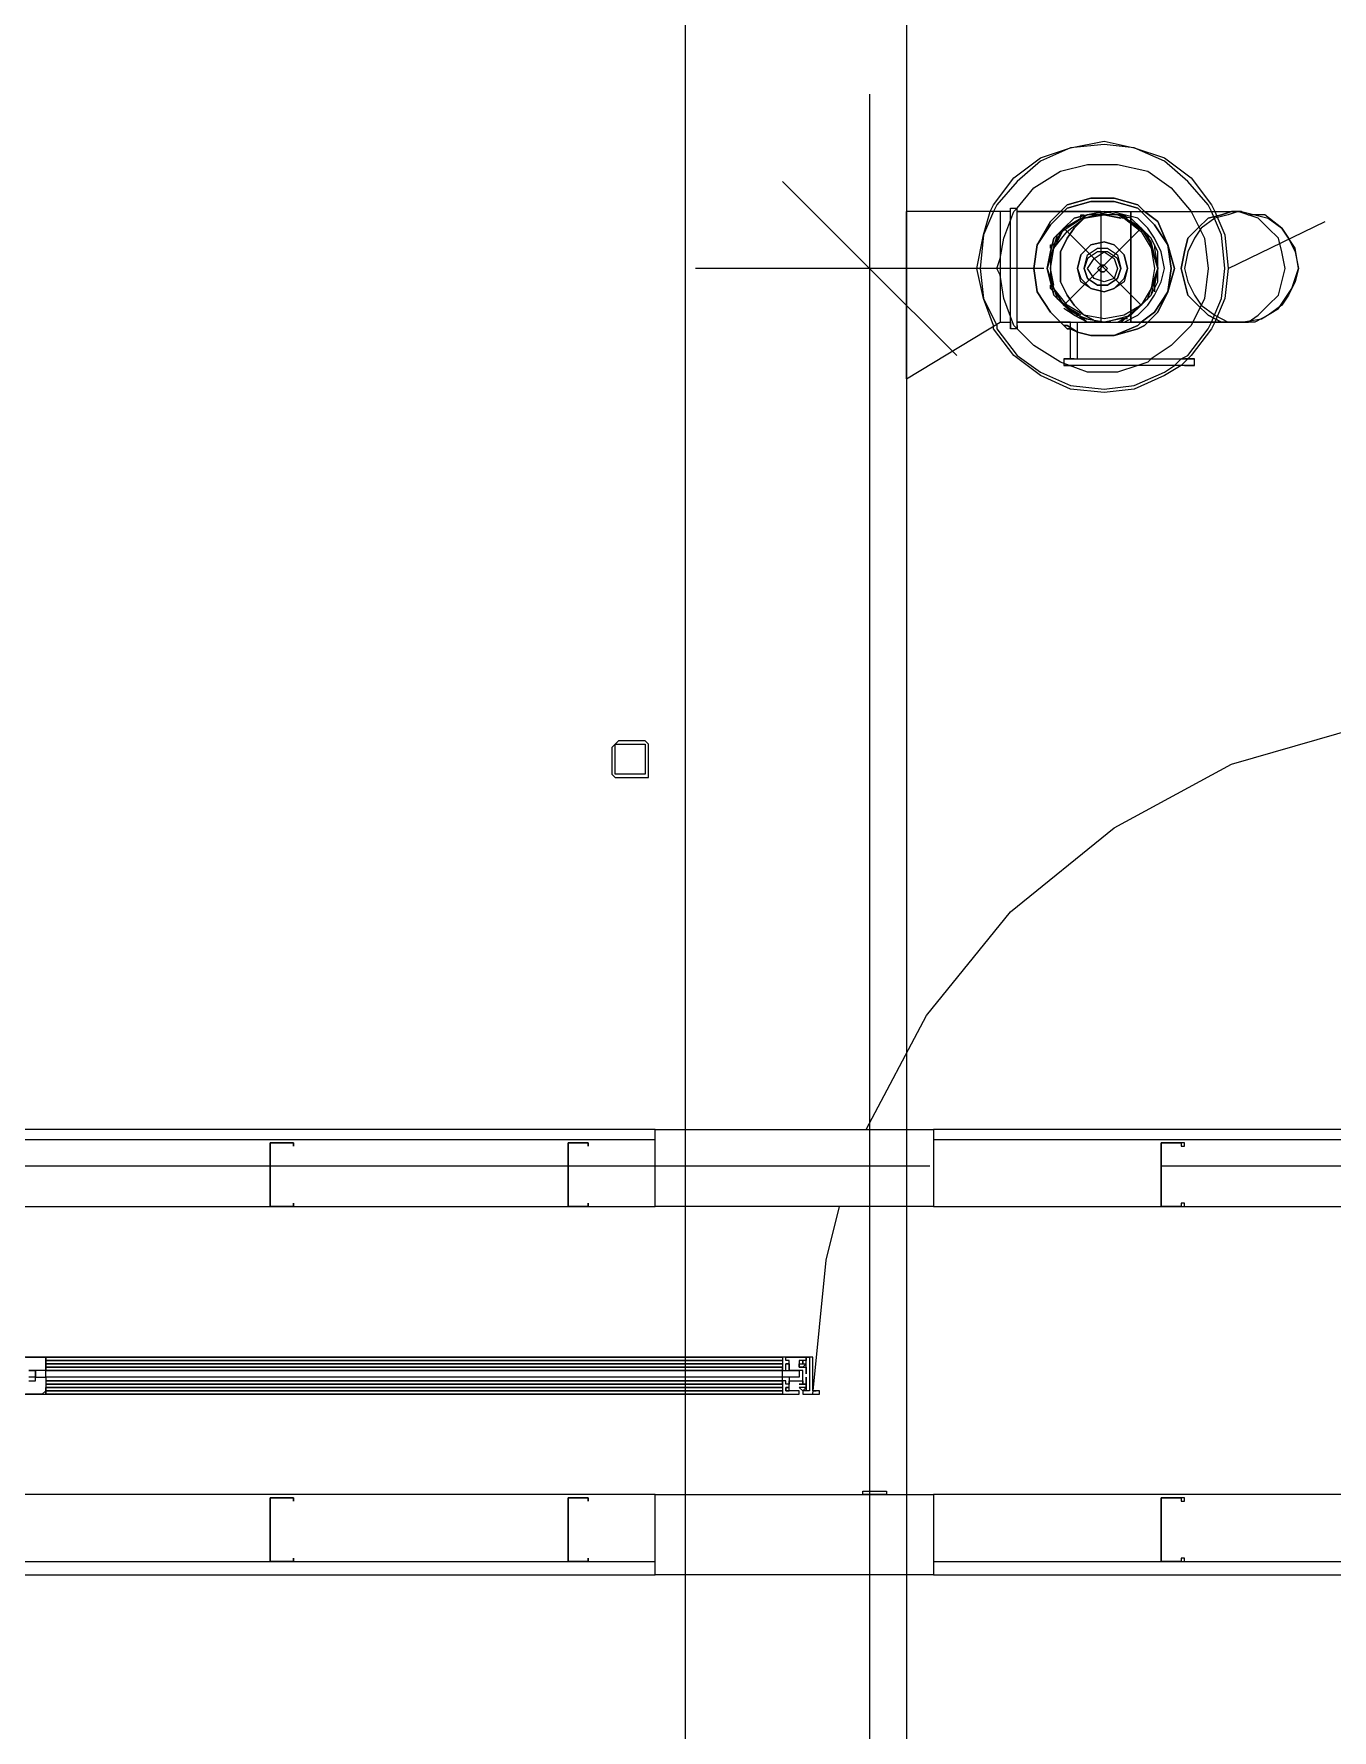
# Model space of a CAD drawing. Header units: metres. Extents: x -2 to 237, y -8 to 52.
# Drawn here: x 26.245 to 28.021, y 22.226 to 24.546 of the extents above; entities that cross this region are included whole.
import ezdxf

# ---------------------------------------------------------------- set-up
doc = ezdxf.new("R2010")
doc.units = ezdxf.units.M
doc.layers.add('HVAC - Ductos', color=5, linetype='Continuous', lineweight=0)
doc.layers.add('PDF_Geometry', color=7, linetype='Continuous', lineweight=0, true_color=0xaaaaaa)

msp = doc.modelspace()

# ---------------------------------------------------------------- linework, layer by layer
at = {"layer": 'HVAC - Ductos', "lineweight": 0}
for points in [[(27.4387, 27.3408), (27.4387, 15.5889), (27.1364, 15.5889), (27.1364, 27.3408)], [(27.764, 24.3032), (27.7549, 24.3123), (27.7228, 24.3215), (27.6907, 24.3215), (27.6586, 24.3123), (27.6494, 24.3032), (27.6586, 24.3123), (27.6907, 24.3215), (27.7228, 24.3215), (27.7549, 24.3123)], [(27.654, 24.3032), (27.6586, 24.3078), (27.6907, 24.3169), (27.7228, 24.3169), (27.7549, 24.3078), (27.7595, 24.3032), (27.7549, 24.3078), (27.7228, 24.3169), (27.6907, 24.3169), (27.6586, 24.3078)], [(27.6358, 24.1657), (27.6174, 24.1933), (27.6128, 24.2253), (27.6174, 24.2574), (27.6358, 24.2895), (27.6494, 24.3032), (27.6358, 24.2895), (27.6174, 24.2574), (27.6128, 24.2253), (27.6174, 24.1933), (27.6358, 24.1657), (27.6494, 24.152)], [(27.6358, 24.2849), (27.6174, 24.2574), (27.6358, 24.2849), (27.654, 24.3032)], [(27.7732, 24.1979), (27.7595, 24.1749), (27.7365, 24.1612), (27.709, 24.1566), (27.6816, 24.1612), (27.6586, 24.1749), (27.6403, 24.1979), (27.6358, 24.2253), (27.6403, 24.2528), (27.6586, 24.2757), (27.6816, 24.294), (27.709, 24.2986), (27.7365, 24.294), (27.7595, 24.2757), (27.7732, 24.2528), (27.7778, 24.2253)], [(27.7457, 24.294), (27.7457, 24.2986), (27.7457, 24.3032), (27.7457, 24.2986)], [(27.7457, 24.2803), (27.7457, 24.2665), (27.7457, 24.2482), (27.7457, 24.2665), (27.7457, 24.2803), (27.7457, 24.294)], [(27.8006, 24.2253), (27.7961, 24.2574), (27.7778, 24.2849), (27.7595, 24.3032), (27.7778, 24.2849), (27.7961, 24.2574), (27.7823, 24.2895), (27.764, 24.3032), (27.7823, 24.2895), (27.7961, 24.2574), (27.8052, 24.2253), (27.7961, 24.1933), (27.7823, 24.1657), (27.764, 24.1474), (27.7823, 24.1657), (27.7961, 24.1933), (27.8052, 24.2253), (27.7961, 24.2574)], [(27.819, 24.2482), (27.8236, 24.2665), (27.8373, 24.2803), (27.8511, 24.294), (27.8694, 24.2986), (27.8831, 24.3032), (27.8694, 24.2986), (27.8511, 24.294), (27.8373, 24.2803), (27.8236, 24.2665), (27.819, 24.2482), (27.8144, 24.2253), (27.819, 24.207), (27.8144, 24.2253)], [(27.8603, 24.1612), (27.8785, 24.152), (27.8923, 24.152), (27.9061, 24.152), (27.9198, 24.1612), (27.9335, 24.1749), (27.9473, 24.1887), (27.9519, 24.207), (27.9565, 24.2253), (27.9519, 24.2482), (27.9473, 24.2665), (27.9335, 24.2803), (27.9198, 24.294), (27.9061, 24.2986), (27.8923, 24.3032), (27.8785, 24.2986), (27.8603, 24.294), (27.8419, 24.2803), (27.8327, 24.2665), (27.8236, 24.2482), (27.819, 24.2253), (27.8236, 24.207), (27.8327, 24.1887), (27.8419, 24.1749)], [(27.8923, 24.3032), (27.8877, 24.3032), (27.8969, 24.3032)], [(27.6128, 24.2253), (27.6174, 24.1933), (27.6358, 24.1657), (27.654, 24.1474), (27.6358, 24.1657), (27.6174, 24.1933), (27.6128, 24.2253), (27.6174, 24.2574)], [(27.6494, 24.207), (27.6586, 24.1887), (27.6678, 24.1749), (27.6816, 24.1612), (27.6998, 24.152), (27.7182, 24.152), (27.6998, 24.152), (27.6816, 24.1612), (27.6678, 24.1749), (27.6586, 24.1887), (27.6494, 24.207), (27.6494, 24.2253), (27.6494, 24.2482), (27.6494, 24.2253)], [(27.677, 24.2437), (27.6724, 24.2253), (27.677, 24.2437), (27.6907, 24.2574), (27.709, 24.2619), (27.7228, 24.2574), (27.7365, 24.2437), (27.7411, 24.2253), (27.7365, 24.2437), (27.7228, 24.2574), (27.709, 24.2619), (27.6907, 24.2574)], [(27.6861, 24.2391), (27.6816, 24.2253), (27.6861, 24.2437), (27.6998, 24.2528), (27.7136, 24.2528), (27.7274, 24.2437), (27.732, 24.2253), (27.7274, 24.2391), (27.7136, 24.2482), (27.6998, 24.2482)], [(27.7228, 24.2115), (27.709, 24.207), (27.6953, 24.2115), (27.6861, 24.2253), (27.6953, 24.2391), (27.709, 24.2482), (27.7228, 24.2391), (27.7274, 24.2253)], [(27.7457, 24.2253), (27.7457, 24.207), (27.7457, 24.1887), (27.7457, 24.1749), (27.7457, 24.1612), (27.7457, 24.1749), (27.7457, 24.1887), (27.7457, 24.207), (27.7457, 24.2253), (27.7457, 24.2482)], [(27.7365, 24.2115), (27.7411, 24.2253), (27.7365, 24.207), (27.7228, 24.1979), (27.709, 24.1933), (27.6907, 24.1979), (27.677, 24.207), (27.6724, 24.2253), (27.677, 24.2115), (27.6907, 24.1979), (27.709, 24.1933), (27.7228, 24.1979)], [(27.7274, 24.2115), (27.732, 24.2253), (27.7274, 24.2115), (27.7136, 24.2024), (27.6998, 24.2024), (27.6861, 24.2115), (27.6816, 24.2253), (27.6861, 24.2115), (27.6998, 24.2024), (27.7136, 24.2024)], [(27.7044, 24.2299), (27.6998, 24.2253), (27.7044, 24.2299), (27.709, 24.2299), (27.7136, 24.2253), (27.709, 24.2299)], [(27.709, 24.2207), (27.7136, 24.2253), (27.709, 24.2207), (27.7044, 24.2207), (27.6998, 24.2253), (27.7044, 24.2207)], [(27.7778, 24.1657), (27.7961, 24.1933), (27.8006, 24.2253), (27.7961, 24.1933), (27.7778, 24.1657), (27.7595, 24.152)], [(27.8694, 24.152), (27.8511, 24.1612), (27.8373, 24.1749), (27.8236, 24.1887), (27.819, 24.207), (27.8236, 24.1887), (27.8373, 24.1749), (27.8511, 24.1612), (27.8694, 24.152), (27.8831, 24.152)], [(27.6494, 24.152), (27.6586, 24.1428), (27.6632, 24.1428), (27.6586, 24.1428)], [(27.6586, 24.1474), (27.654, 24.1474)], [(27.6724, 24.1383), (27.6632, 24.1428), (27.6724, 24.1383), (27.6586, 24.1474)], [(27.7595, 24.152), (27.7549, 24.1474), (27.7228, 24.1337), (27.6907, 24.1337), (27.6724, 24.1383), (27.6907, 24.1337), (27.7228, 24.1337), (27.7549, 24.1428), (27.764, 24.1474), (27.7549, 24.1428), (27.7228, 24.1337), (27.6907, 24.1337), (27.6724, 24.1383), (27.6907, 24.1337), (27.7228, 24.1337), (27.7549, 24.1474)], [(27.8923, 24.152), (27.8877, 24.152), (27.7457, 24.152), (27.7457, 24.1612), (27.7457, 24.152), (27.7869, 24.152), (27.8282, 24.152), (27.8603, 24.152), (27.8831, 24.152), (27.8969, 24.152)]]:
    msp.add_lwpolyline(points, close=True, dxfattribs=at)
for points in [[(27.3883, 24.4636), (27.3883, 13.5639)], [(27.5533, 24.3032), (27.5578, 24.3123), (27.5854, 24.349), (27.622, 24.3766), (27.6632, 24.3902), (27.709, 24.3994), (27.7503, 24.3902), (27.7915, 24.3766), (27.8282, 24.349), (27.8557, 24.3123), (27.8603, 24.3032)], [(27.8557, 24.3032), (27.8511, 24.3123), (27.8236, 24.3444), (27.7915, 24.372), (27.7503, 24.3902), (27.709, 24.3948), (27.6632, 24.3902), (27.622, 24.372), (27.59, 24.3444), (27.5624, 24.3123), (27.5578, 24.3032)], [(27.59, 24.1474), (27.59, 24.1428), (27.5808, 24.1428), (27.5808, 24.1474), (27.5808, 24.1566), (27.5808, 24.1703), (27.5808, 24.1841), (27.5808, 24.207), (27.5808, 24.2253), (27.5808, 24.2482), (27.5808, 24.2665), (27.5808, 24.2849), (27.5808, 24.2986), (27.5808, 24.3078), (27.59, 24.3078), (27.6128, 24.3353), (27.6494, 24.3582), (27.6861, 24.3674), (27.7274, 24.3674), (27.7686, 24.3582), (27.8006, 24.3353), (27.8282, 24.3032)], [(27.5074, 24.1062), (27.3883, 24.2253), (27.2692, 24.3444)], [(27.567, 24.3032), (27.4387, 24.3032), (27.4387, 24.2986), (27.4387, 24.2803), (27.4387, 24.2574), (27.4387, 24.2253), (27.4387, 24.152), (27.4387, 24.1199), (27.4387, 24.0971), (27.4387, 24.0787), (27.4387, 24.0741), (27.567, 24.152)], [(27.4387, 24.0741), (27.4387, 24.0787), (27.4387, 24.0971), (27.4387, 24.1199), (27.4387, 24.152), (27.4387, 24.2253), (27.4387, 24.2574), (27.4387, 24.2803), (27.4387, 24.2986), (27.4387, 24.3032)], [(27.5578, 24.1474), (27.5441, 24.1841), (27.5349, 24.2253), (27.5441, 24.2711), (27.5533, 24.3032)], [(27.5578, 24.3032), (27.5441, 24.2711), (27.5395, 24.2253), (27.5441, 24.1841), (27.5624, 24.1474)], [(27.59, 24.1428), (27.5854, 24.1474), (27.5716, 24.1841), (27.567, 24.2161), (27.5624, 24.2253), (27.567, 24.2391), (27.5716, 24.2665), (27.5854, 24.3032), (27.59, 24.3078)], [(27.5808, 24.294), (27.5808, 24.2986), (27.5808, 24.3032), (27.567, 24.3032), (27.567, 24.2986), (27.567, 24.294), (27.567, 24.2803), (27.567, 24.2665), (27.567, 24.2482), (27.567, 24.2253), (27.567, 24.207), (27.567, 24.1887), (27.567, 24.1749), (27.567, 24.1612), (27.567, 24.152), (27.5808, 24.152), (27.5808, 24.1474), (27.5808, 24.1428)], [(27.5808, 24.3032), (27.5808, 24.3032)], [(27.7549, 24.0925), (27.7274, 24.0833), (27.6861, 24.0833), (27.6494, 24.0971), (27.6128, 24.1199), (27.59, 24.1428), (27.59, 24.1474), (27.59, 24.1566), (27.59, 24.1703), (27.59, 24.1841), (27.59, 24.207), (27.59, 24.2253), (27.59, 24.2482), (27.59, 24.2665), (27.59, 24.2849), (27.59, 24.2986), (27.59, 24.3078)], [(27.7044, 24.3032), (27.59, 24.3032), (27.7457, 24.3032), (27.764, 24.3032), (27.8052, 24.3032), (27.8419, 24.3032), (27.874, 24.3032), (27.8923, 24.3032), (27.8969, 24.3032), (27.9061, 24.2986)], [(27.654, 24.1749), (27.6403, 24.1887), (27.6358, 24.207), (27.6312, 24.2253), (27.6358, 24.2482), (27.6403, 24.2665), (27.654, 24.2803), (27.6449, 24.2619), (27.6358, 24.2437), (27.6358, 24.2253), (27.6358, 24.207), (27.6449, 24.1887), (27.654, 24.1749), (27.6724, 24.1612), (27.6861, 24.1566), (27.709, 24.152), (27.7274, 24.152), (27.7457, 24.1612), (27.7595, 24.1749), (27.7732, 24.1887), (27.7823, 24.207), (27.7823, 24.2253), (27.7778, 24.2437), (27.7732, 24.2619), (27.7595, 24.2803), (27.7457, 24.2895), (27.7274, 24.2986), (27.709, 24.2986), (27.6861, 24.2986), (27.6724, 24.2895), (27.654, 24.2803), (27.6678, 24.294), (27.6861, 24.2986), (27.709, 24.3032), (27.6861, 24.2986), (27.6678, 24.294), (27.654, 24.2803), (27.6403, 24.2665), (27.6358, 24.2482), (27.6312, 24.2253), (27.6358, 24.207), (27.6403, 24.1887), (27.654, 24.1749), (27.6678, 24.1612), (27.6861, 24.152), (27.709, 24.152), (27.7274, 24.1566), (27.7457, 24.1612), (27.7595, 24.1749), (27.7732, 24.1887), (27.7778, 24.207), (27.7823, 24.2253), (27.7778, 24.2024), (27.7778, 24.1979), (27.7778, 24.1933)], [(27.6358, 24.2528), (27.6358, 24.2574), (27.6403, 24.2574), (27.654, 24.2803), (27.677, 24.294), (27.677, 24.2986), (27.6816, 24.2986)], [(27.6816, 24.294), (27.6678, 24.2803), (27.6586, 24.2665), (27.6494, 24.2482), (27.6586, 24.2665), (27.6678, 24.2803), (27.6816, 24.294), (27.6998, 24.2986), (27.7182, 24.3032), (27.6998, 24.2986), (27.6816, 24.294), (27.709, 24.2986), (27.732, 24.294)], [(27.7044, 24.3032), (27.7044, 24.2986), (27.7044, 24.294), (27.7044, 24.2803), (27.7044, 24.2665), (27.7044, 24.2482), (27.7044, 24.2253), (27.7044, 24.207), (27.7044, 24.1887), (27.7044, 24.1749), (27.7044, 24.1612), (27.7044, 24.152)], [(27.7778, 24.2574), (27.7778, 24.2528), (27.7823, 24.2253), (27.7823, 24.2482), (27.7732, 24.2665), (27.7595, 24.2803), (27.7457, 24.294), (27.7274, 24.2986), (27.709, 24.3032)], [(27.7182, 24.152), (27.7365, 24.152), (27.7549, 24.1612), (27.7686, 24.1749), (27.7778, 24.1887), (27.7869, 24.207), (27.7915, 24.2253), (27.7869, 24.2482), (27.7778, 24.2665), (27.7686, 24.2803), (27.7549, 24.294), (27.7365, 24.2986), (27.7182, 24.3032)], [(27.732, 24.2986), (27.7365, 24.2986), (27.7411, 24.294)], [(27.7365, 24.294), (27.7595, 24.2803), (27.7732, 24.2574)], [(27.7457, 24.3032), (27.7457, 24.2986), (27.7457, 24.294), (27.7457, 24.2986), (27.7457, 24.3032), (27.8877, 24.3032), (27.8831, 24.3032), (27.8877, 24.3032), (27.8923, 24.3032), (27.8969, 24.3032), (27.9152, 24.2986), (27.9335, 24.294), (27.9519, 24.2803), (27.961, 24.2665), (27.9702, 24.2482), (27.9747, 24.2253), (27.9702, 24.207), (27.961, 24.1887), (27.9519, 24.1749), (27.9335, 24.1612), (27.9152, 24.152), (27.8969, 24.152)], [(27.7457, 24.294), (27.7457, 24.294)], [(27.7457, 24.294), (27.7457, 24.294)], [(27.8282, 24.3032), (27.8465, 24.2665), (27.8511, 24.2253), (27.8465, 24.1841), (27.8282, 24.1474)], [(27.8557, 24.152), (27.8694, 24.1841), (27.874, 24.2253), (27.8694, 24.2711), (27.8557, 24.3032)], [(27.8603, 24.3032), (27.874, 24.2711), (27.8785, 24.2253), (27.874, 24.1841), (27.8603, 24.152)], [(27.8785, 24.2253), (28.0114, 24.2895)], [(27.8969, 24.3032), (27.9152, 24.2986), (27.9335, 24.294), (27.9519, 24.2803), (27.961, 24.2665), (27.9702, 24.2482), (27.9747, 24.2253), (27.9702, 24.207), (27.961, 24.1887), (27.9519, 24.1749), (27.9335, 24.1612), (27.9152, 24.152), (27.8969, 24.152), (27.8923, 24.152), (27.8877, 24.152), (27.8831, 24.152), (27.8877, 24.152), (27.8923, 24.152), (27.8969, 24.152), (27.9243, 24.1566), (27.9473, 24.1703), (27.9656, 24.1979), (27.9747, 24.2253), (27.9702, 24.2528), (27.9519, 24.2803), (27.9289, 24.2986), (27.9107, 24.2986)], [(27.9061, 24.2986), (27.9107, 24.2986)], [(27.5808, 24.2803), (27.5808, 24.2849)], [(27.5808, 24.1841), (27.5808, 24.1887), (27.5808, 24.207), (27.5808, 24.2253), (27.5808, 24.2482), (27.5808, 24.2665)], [(27.567, 24.2574), (27.567, 24.2528)], [(27.6403, 24.2024), (27.6358, 24.2253), (27.6403, 24.2528)], [(27.7778, 24.2574), (27.7778, 24.2574)], [(27.6266, 24.2253), (27.3883, 24.2253), (27.15, 24.2253)], [(27.567, 24.2024), (27.567, 24.1979), (27.567, 24.1933)], [(27.6403, 24.1933), (27.6358, 24.1979), (27.6358, 24.2024)], [(27.677, 24.1612), (27.654, 24.1749), (27.6403, 24.1979)], [(27.7732, 24.1979), (27.7595, 24.1749), (27.7365, 24.1612)], [(27.5808, 24.1703), (27.5808, 24.1749)], [(27.8144, 24.0925), (27.7915, 24.0787), (27.7503, 24.0604), (27.709, 24.0558), (27.6632, 24.0604), (27.622, 24.0787), (27.5854, 24.1062), (27.5578, 24.1428), (27.5578, 24.1474)], [(27.5624, 24.1474), (27.5624, 24.1428), (27.59, 24.1062), (27.622, 24.0833), (27.6632, 24.065), (27.709, 24.0604), (27.7503, 24.065), (27.7915, 24.0833), (27.8052, 24.0925)], [(27.5808, 24.1566), (27.5808, 24.1612)], [(27.5808, 24.152), (27.5808, 24.152)], [(27.6678, 24.1017), (27.6632, 24.1017), (27.6632, 24.152), (27.59, 24.152), (27.7044, 24.152)], [(27.709, 24.152), (27.6861, 24.152), (27.6678, 24.1612), (27.654, 24.1703)], [(27.6632, 24.152), (27.6678, 24.152)], [(27.6724, 24.1017), (27.6724, 24.152), (27.7457, 24.152)], [(27.6724, 24.152), (27.6724, 24.152)], [(27.7411, 24.1566), (27.7365, 24.1566), (27.732, 24.1566), (27.709, 24.152), (27.6816, 24.1566), (27.677, 24.1566)], [(27.677, 24.1566), (27.677, 24.1566)], [(27.7044, 24.152), (27.7044, 24.152)], [(27.709, 24.152), (27.7136, 24.152)], [(27.7457, 24.1612), (27.7457, 24.1612)], [(27.7457, 24.1612), (27.7457, 24.1612)], [(27.7457, 24.1612), (27.7457, 24.152), (27.7457, 24.1612)], [(27.8282, 24.1474), (27.8006, 24.1199), (27.7732, 24.1017)], [(27.8144, 24.1017), (27.8236, 24.1062), (27.8511, 24.1428), (27.8557, 24.152)], [(27.8603, 24.152), (27.8557, 24.1428), (27.8282, 24.1062), (27.819, 24.0971)], [(27.654, 24.1017), (27.654, 24.1017)], [(27.654, 24.1017), (27.654, 24.0925)], [(27.6632, 24.1017), (27.6586, 24.1017), (27.654, 24.1017), (27.6586, 24.1017), (27.6632, 24.1017), (27.6678, 24.1017), (27.819, 24.1017), (27.8236, 24.1017), (27.8282, 24.1017), (27.8327, 24.1017), (27.8282, 24.1017), (27.8236, 24.1017), (27.819, 24.1017)], [(27.6632, 24.1017), (27.6632, 24.1017)], [(27.7732, 24.1017), (27.7686, 24.0971), (27.7549, 24.0925)], [(27.8052, 24.0925), (27.8144, 24.1017)], [(27.8327, 24.1017), (27.8327, 24.1017)], [(27.8327, 24.0925), (27.8327, 24.1017)], [(27.654, 24.0925), (27.654, 24.0925)], [(27.819, 24.0925), (27.8236, 24.0925), (27.8282, 24.0925), (27.8327, 24.0925), (27.8282, 24.0925), (27.8236, 24.0925), (27.819, 24.0925), (27.6678, 24.0925), (27.6632, 24.0925), (27.6586, 24.0925), (27.654, 24.0925), (27.6586, 24.0925), (27.6632, 24.0925), (27.6678, 24.0925)], [(27.819, 24.0971), (27.8144, 24.0925)], [(27.8327, 24.0925), (27.8327, 24.0925)]]:
    msp.add_lwpolyline(points, dxfattribs=at)
at = {"layer": 'PDF_Geometry', "lineweight": 0}
for points in [[(26.1238, 24.1841), (26.1238, 22.9929), (26.1238, 22.9791), (26.1238, 22.4568), (26.1238, 22.4385), (26.2292, 22.4385), (26.2292, 22.9424), (27.0951, 22.9424), (27.0951, 23.0478), (26.2292, 23.0478), (26.2292, 24.2391), (26.2292, 31.4139), (26.2292, 32.289), (26.2292, 32.7334), (29.2897, 32.7334), (29.2897, 32.8433), (26.2155, 32.8433), (26.1238, 32.8433), (26.055, 32.8433), (26.055, 32.7334), (26.0917, 32.7334)], [(27.3837, 23.0478), (27.4662, 23.2036), (27.5808, 23.3456), (27.7228, 23.4602), (27.8831, 23.5473), (28.0572, 23.5976), (28.2405, 23.6159)], [(26.2155, 23.0341), (26.2292, 23.0341), (27.0951, 23.0341)], [(27.4754, 23.0341), (29.2897, 23.0341)], [(27.4708, 22.9975), (26.2017, 22.9975)], [(28.103, 22.9975), (27.7869, 22.9975)], [(27.3105, 22.6859), (27.3287, 22.8692), (27.3471, 22.9424)], [(27.4112, 22.9424), (27.3837, 22.9424)], [(26.2337, 22.7363), (26.2567, 22.7363), (26.2613, 22.7363), (26.2613, 22.7317), (26.2613, 22.7363), (26.2292, 22.7363)], [(27.2692, 22.7363), (26.2613, 22.7363), (27.2692, 22.7363), (26.2613, 22.7363), (26.2613, 22.718), (27.2692, 22.718), (27.2921, 22.718), (27.2921, 22.7088), (27.2692, 22.7088), (26.2613, 22.7088), (26.2613, 22.718), (26.2475, 22.718), (26.2475, 22.7088), (26.2613, 22.7088), (26.2613, 22.7042), (27.2692, 22.7042), (26.2613, 22.7042), (26.2613, 22.6996), (27.2692, 22.6996), (26.2613, 22.6996), (27.2692, 22.6996)], [(26.2613, 22.7042), (26.2613, 22.6996), (27.2692, 22.6996), (27.2692, 22.7042), (27.2692, 22.7088), (27.2692, 22.718), (27.2692, 22.7226), (26.2613, 22.7226), (26.2613, 22.7272), (26.2613, 22.7363), (26.2613, 22.7317), (27.2692, 22.7317), (26.2613, 22.7317), (26.2613, 22.7272), (27.2692, 22.7272), (26.2613, 22.7272)], [(27.2692, 22.7363), (27.2692, 22.7363)], [(26.2383, 22.7042), (26.2475, 22.7042), (26.2475, 22.7088), (26.2475, 22.718), (26.2383, 22.718)], [(26.2383, 22.718), (26.2475, 22.718), (26.2475, 22.7134), (26.2475, 22.7088), (26.2383, 22.7088)], [(26.2613, 22.7272), (27.2692, 22.7272), (26.2613, 22.7272)], [(27.2692, 22.718), (26.2613, 22.718), (26.2613, 22.7226), (27.2692, 22.7226)], [(26.2613, 22.718), (27.2692, 22.718)], [(26.2613, 22.718), (27.2692, 22.718)], [(26.2292, 22.6859), (26.2613, 22.6859), (26.2613, 22.6905), (26.2567, 22.6859), (26.2337, 22.6859)], [(26.2613, 22.7088), (26.2613, 22.7042), (26.2613, 22.6859), (27.2692, 22.6859), (26.2613, 22.6859), (26.2613, 22.6905), (27.2692, 22.6905), (26.2613, 22.6905), (26.2613, 22.6951), (27.2692, 22.6951), (26.2613, 22.6951), (27.2692, 22.6951)], [(27.2692, 22.7042), (26.2613, 22.7042), (26.2613, 22.6859), (27.2692, 22.6859), (26.2613, 22.6859), (27.2692, 22.6859)], [(26.2613, 22.7042), (26.2613, 22.7042)], [(26.2613, 22.6996), (26.2613, 22.6996)], [(27.2692, 22.6859), (27.2692, 22.6859)], [(27.4112, 22.5485), (27.4112, 22.5485)], [(26.2292, 22.4568), (27.0951, 22.4568)], [(27.4754, 22.4568), (29.2897, 22.4568)]]:
    msp.add_lwpolyline(points, dxfattribs=at)
at = {"layer": 'PDF_Geometry', "color": 8, "lineweight": 0, "true_color": 0x808080}
msp.add_lwpolyline([(27.7686, 24.2711), (27.732, 24.2986), (27.6861, 24.2986), (27.6449, 24.2711), (27.6312, 24.2253), (27.6449, 24.1841), (27.6861, 24.152), (27.732, 24.152), (27.7686, 24.1841), (27.7823, 24.2253)], close=True, dxfattribs=at)
for points in [[(27.654, 24.2803), (27.7595, 24.1749)], [(27.7595, 24.2803), (27.654, 24.1749)]]:
    msp.add_lwpolyline(points, dxfattribs=at)
at = {"layer": 'PDF_Geometry', "lineweight": 0}
for points in [[(27.086, 23.5335), (27.086, 23.5701), (27.086, 23.5747), (27.0814, 23.5793), (27.0447, 23.5793), (27.0402, 23.5747), (27.0356, 23.5701), (27.0356, 23.5335), (27.0402, 23.5289), (27.0447, 23.5289), (27.0814, 23.5289), (27.086, 23.5289)], [(27.0814, 23.5335), (27.0447, 23.5335), (27.0402, 23.5335), (27.0402, 23.5701), (27.0402, 23.5747), (27.0447, 23.5747), (27.0814, 23.5747), (27.0814, 23.5701)], [(27.0951, 22.9424), (27.0951, 23.0478), (27.4754, 23.0478), (27.4754, 22.9424)], [(29.2897, 23.0478), (27.4754, 23.0478), (27.4754, 22.9424), (29.2897, 22.9424)], [(26.6003, 23.0295), (26.5682, 23.0295), (26.5682, 22.9424), (26.6003, 22.9424), (26.6003, 22.947), (26.6003, 22.9424), (26.5682, 22.9424), (26.5682, 23.0295), (26.6003, 23.0295), (26.6003, 23.0249)], [(27.0035, 23.0295), (26.9759, 23.0295), (26.9759, 22.9424), (27.0035, 22.9424), (27.0035, 22.947), (27.0035, 22.9424), (26.9759, 22.9424), (26.9759, 23.0295), (27.0035, 23.0295), (27.0035, 23.0249)], [(27.819, 23.0295), (27.7869, 23.0295), (27.7869, 22.9424), (27.819, 22.9424), (27.819, 22.947), (27.8144, 22.947), (27.8144, 22.9424), (27.7869, 22.9424), (27.7869, 23.0295), (27.8144, 23.0295), (27.8144, 23.0249), (27.819, 23.0249)], [(27.2921, 22.6859), (27.2921, 22.6905), (27.2738, 22.6905), (27.2738, 22.6951), (27.2738, 22.6905), (27.2784, 22.6905), (27.2784, 22.6951), (27.2738, 22.6951), (27.2784, 22.6951), (27.2784, 22.7042), (27.2967, 22.7042), (27.2967, 22.7134), (27.2967, 22.718), (27.2784, 22.718), (27.2784, 22.7272), (27.2738, 22.7272), (27.2784, 22.7272), (27.2784, 22.7317), (27.2738, 22.7317), (27.2738, 22.7363), (27.3013, 22.7363), (27.3013, 22.7317), (27.2967, 22.7317), (27.2921, 22.7317), (27.2921, 22.7272), (27.2967, 22.7272), (27.2967, 22.7317), (27.2967, 22.7272), (27.3013, 22.7272), (27.2967, 22.7226), (27.2921, 22.7226), (27.2921, 22.7272), (27.2921, 22.7226), (27.2967, 22.7226), (27.3013, 22.7226), (27.3013, 22.7134), (27.3013, 22.7363), (27.3059, 22.7363), (27.3059, 22.718), (27.3059, 22.7134), (27.3059, 22.7088), (27.3059, 22.7042), (27.3059, 22.6905), (27.3013, 22.6905), (27.3013, 22.7088), (27.3013, 22.6996), (27.2967, 22.6996), (27.2967, 22.7042), (27.2967, 22.6996), (27.2921, 22.6996), (27.2967, 22.6996), (27.3013, 22.6996), (27.3013, 22.6951), (27.2967, 22.6951), (27.2921, 22.6951), (27.2967, 22.6905), (27.3013, 22.6951), (27.3013, 22.6905), (27.2967, 22.6905), (27.2967, 22.6859), (27.3196, 22.6859), (27.3196, 22.6905), (27.3151, 22.6905), (27.3105, 22.6905), (27.3151, 22.6905), (27.3105, 22.6905), (27.3105, 22.7363), (27.2692, 22.7363), (27.2692, 22.718), (27.2738, 22.718), (27.2738, 22.7226), (27.2738, 22.7272), (27.2784, 22.7272), (27.2784, 22.718), (27.2829, 22.718), (27.2921, 22.718), (27.2921, 22.7088), (27.2829, 22.7088), (27.2784, 22.7088), (27.2784, 22.6996), (27.2738, 22.6996), (27.2738, 22.7042), (27.2692, 22.7042), (27.2692, 22.6859)], [(26.2613, 22.718), (26.2613, 22.7226)], [(27.0951, 22.5485), (26.2292, 22.5485), (26.2292, 22.4385), (27.0951, 22.4385)], [(27.0951, 22.4385), (27.0951, 22.5485), (27.4754, 22.5485), (27.4754, 22.4385)], [(27.4112, 22.5485), (27.3837, 22.5485), (27.3791, 22.5485), (27.3791, 22.5531), (27.3837, 22.5531), (27.4112, 22.5531)], [(29.2897, 22.5485), (27.4754, 22.5485), (27.4754, 22.4385), (29.2897, 22.4385)], [(26.6003, 22.5439), (26.5682, 22.5439), (26.5682, 22.4568), (26.6003, 22.4568), (26.6003, 22.4614), (26.6003, 22.4568), (26.5682, 22.4568), (26.5682, 22.5439), (26.6003, 22.5439), (26.6003, 22.5393)], [(27.0035, 22.5439), (26.9759, 22.5439), (26.9759, 22.4568), (27.0035, 22.4568), (27.0035, 22.4614), (27.0035, 22.4568), (26.9759, 22.4568), (26.9759, 22.5439), (27.0035, 22.5439), (27.0035, 22.5393)], [(27.819, 22.5439), (27.7869, 22.5439), (27.7869, 22.4568), (27.819, 22.4568), (27.819, 22.4614), (27.8144, 22.4614), (27.8144, 22.4568), (27.7869, 22.4568), (27.7869, 22.5439), (27.8144, 22.5439), (27.8144, 22.5393), (27.819, 22.5393)]]:
    msp.add_lwpolyline(points, close=True, dxfattribs=at)
at = {"layer": 'PDF_Geometry', "color": 254, "lineweight": 0, "true_color": 0xd2d2d2}
for points in [[(26.5682, 22.9654), (26.5682, 22.9654)], [(26.5682, 22.4614), (26.5682, 22.4614)]]:
    msp.add_lwpolyline(points, dxfattribs=at)

doc.saveas('drawing.dxf')
